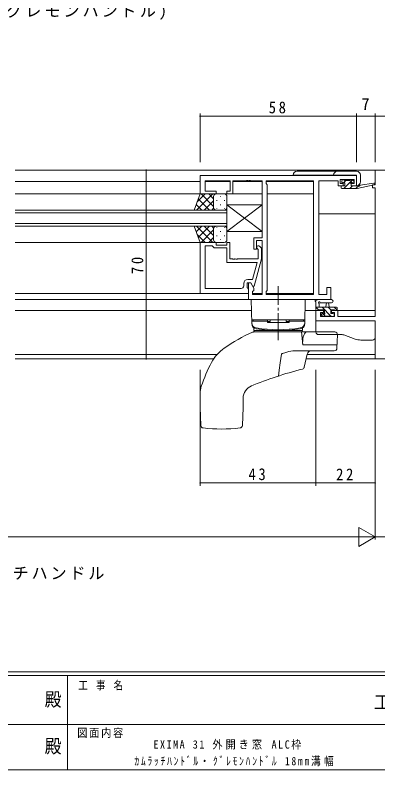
# Model space of a CAD drawing. Units: millimetres on the paper. Extents: x -397 to 397, y -282 to 282.
# Drawn here: x -28.3 to 106.2, y -282.1 to -2.2 of the extents above; entities that cross this region are included whole.
import ezdxf
from ezdxf.enums import TextEntityAlignment as Align

# ---------------------------------------------------------------- set-up
doc = ezdxf.new("R2010")
doc.units = ezdxf.units.MM
doc.linetypes.add('USER2', pattern=[13, 10, -1, 1, -1])
for name, color, linetype, lineweight in [('0-1_YKK_ZWAK', 7, 'Continuous', 18), ('0-3_YKK_11', 7, 'Continuous', 18), ('0-4_YKK_12', 2, 'Continuous', 18), ('0-5_YKK_13', 4, 'Continuous', 18), ('0-6_YKK_D', 6, 'Continuous', 18)]:
    doc.layers.add(name, color=color, linetype=linetype, lineweight=lineweight)
doc.layers.add('0-2_USER1', color=7, linetype='Continuous')
doc.styles.add('ＭＳ ゴシック', font='')
doc.styles.get('ＭＳ ゴシック').set_extended_font_data('MS Gothic')

msp = doc.modelspace()

# ---------------------------------------------------------------- linework, layer by layer
at = {"layer": '0-1_YKK_ZWAK'}
for p, q in [((376.092, -245.7), (-393.908, -245.7)), ((338.292, -247.1), (-393.908, -247.1)), ((-8.908, -247.1), (-8.908, -282.1)), ((-136.308, -265.299), (-7.508, -265.299)), ((-7.508, -265.299), (121.292, -265.299)), ((-393.908, -282.1), (338.292, -282.1))]:
    msp.add_line(p, q, dxfattribs=at)
at = {"layer": '0-3_YKK_11'}
for p, q in [((105.241, -59.7), (105.241, -65.2)), ((140.241, -59.7), (105.241, -59.7)), ((40.241, -61.7), (40.241, -68.5)), ((98.241, -61.7), (40.241, -61.7)), ((42.171, -63.63), (51.441, -63.63)), ((42.171, -67.5), (42.171, -63.63)), ((51.441, -63.63), (51.441, -67.5)), ((52.441, -63.63), (57.283, -63.63)), ((52.441, -68.5), (52.441, -63.63)), ((57.283, -63.63), (57.466, -63.51)), ((57.466, -63.51), (58.016, -63.51)), ((58.016, -63.51), (58.199, -63.63)), ((58.199, -63.63), (58.283, -63.63)), ((58.283, -63.63), (58.466, -63.51)), ((58.466, -63.51), (59.016, -63.51)), ((59.016, -63.51), (59.199, -63.63)), ((59.199, -63.63), (63.241, -63.63)), ((63.241, -63.63), (63.241, -84.8)), ((64.741, -63.63), (82.311, -63.63)), ((64.741, -64.7), (64.741, -63.63)), ((82.311, -63.63), (82.311, -105.77)), ((82.311, -63.63), (82.311, -105.77)), ((84.241, -63.63), (91.441, -63.63)), ((84.241, -105.77), (84.241, -63.63)), ((91.441, -63.63), (91.441, -64.43)), ((92.241, -63.2), (97.441, -63.2)), ((92.241, -64.7), (92.241, -63.2)), ((97.441, -63.2), (97.441, -64.7)), ((98.241, -65.5), (98.241, -61.7)), ((65.171, -65.13), (64.741, -64.7)), ((65.171, -104.27), (65.171, -65.13)), ((91.441, -64.43), (91.441, -65.5)), ((91.441, -65.5), (93.341, -65.5)), ((93.341, -64.7), (92.241, -64.7)), ((93.341, -65.5), (93.341, -64.7)), ((96.341, -64.7), (96.341, -65.5)), ((97.441, -64.7), (96.341, -64.7)), ((96.341, -65.5), (98.241, -65.5)), ((104.241, -65.2), (104.241, -66.2)), ((105.241, -65.2), (104.241, -65.2)), ((104.241, -66.2), (105.241, -66.2)), ((105.241, -66.2), (105.241, -113.97)), ((40.241, -68.5), (46.241, -68.5)), ((46.241, -67.5), (42.171, -67.5)), ((46.241, -68.5), (46.241, -67.5)), ((50.241, -67.5), (50.241, -68.5)), ((51.441, -67.5), (50.241, -67.5)), ((50.241, -68.5), (52.441, -68.5)), ((40.241, -86.5), (46.241, -86.5)), ((40.241, -105.5), (40.241, -86.5)), ((46.241, -86.5), (46.241, -87.5)), ((50.241, -86.5), (51.241, -86.5)), ((50.241, -87.5), (50.241, -86.5)), ((51.241, -86.5), (51.241, -92.6)), ((60.241, -84.8), (60.241, -89)), ((63.241, -84.8), (60.241, -84.8)), ((61.241, -85.8), (63.241, -85.8)), ((61.241, -89), (61.241, -85.8)), ((63.241, -85.8), (63.241, -105.77)), ((42.171, -87.8), (42.171, -103.57)), ((44.741, -87.8), (42.171, -87.8)), ((42.171, -87.8), (42.171, -103.57)), ((44.941, -88), (44.741, -87.8)), ((45.441, -88.5), (44.941, -88)), ((50.241, -88.5), (45.441, -88.5)), ((46.241, -87.5), (50.241, -87.5)), ((50.241, -93.9), (50.241, -88.5)), ((60.241, -89), (61.241, -89)), ((61.841, -89.149), (61.417, -88.724)), ((61.841, -92.6), (61.841, -89.149)), ((62.265, -87.876), (63.041, -88.651)), ((63.041, -88.651), (63.041, -92.597)), ((61.449, -93.9), (50.241, -93.9)), ((51.241, -92.6), (52.283, -92.6)), ((52.283, -92.6), (52.466, -92.72)), ((52.466, -92.72), (53.016, -92.72)), ((53.016, -92.72), (53.199, -92.6)), ((53.199, -92.6), (53.283, -92.6)), ((53.283, -92.6), (53.466, -92.72)), ((53.466, -92.72), (54.016, -92.72)), ((54.016, -92.72), (54.199, -92.6)), ((54.199, -92.6), (61.841, -92.6)), ((59.761, -100.2), (61.449, -93.9)), ((63.041, -92.597), (60.334, -102.7)), ((57.941, -100.2), (59.761, -100.2)), ((56.441, -102.57), (56.441, -101.7)), ((57.741, -101.5), (57.741, -103.3)), ((59.041, -101.5), (57.741, -101.5)), ((57.741, -103.3), (57.941, -103.5)), ((57.941, -103.5), (58.241, -103.8)), ((58.241, -101.5), (58.241, -107.7)), ((59.041, -101.5), (58.241, -101.5)), ((60.171, -103.457), (59.041, -101.5)), ((59.734, -102.7), (59.041, -101.5)), ((60.334, -102.7), (59.734, -102.7)), ((60.171, -104.27), (60.171, -103.457)), ((87.241, -103.2), (87.241, -105.77)), ((88.741, -103.2), (87.241, -103.2)), ((88.741, -107.7), (88.741, -103.2)), ((58.241, -105.5), (40.241, -105.5)), ((42.171, -103.57), (55.441, -103.57)), ((58.241, -103.8), (58.241, -105.5)), ((59.741, -104.7), (60.171, -104.27)), ((59.741, -105.77), (59.741, -104.7)), ((63.241, -105.77), (59.741, -105.77)), ((64.741, -104.7), (65.171, -104.27)), ((64.741, -105.77), (64.741, -104.7)), ((82.311, -105.77), (64.741, -105.77)), ((87.241, -105.77), (84.241, -105.77)), ((58.241, -107.7), (88.741, -107.7)), ((83.241, -111.7), (83.241, -115.6)), ((86.041, -111.7), (83.241, -111.7)), ((86.041, -112.5), (86.041, -111.7)), ((89.041, -111.7), (89.041, -112.5)), ((91.341, -111.7), (89.041, -111.7)), ((91.341, -113.97), (91.341, -111.7)), ((84.871, -112.5), (86.041, -112.5)), ((84.871, -113.97), (84.871, -112.5)), ((90.141, -113.97), (84.871, -113.97)), ((89.041, -112.5), (90.141, -112.5)), ((90.141, -112.5), (90.141, -113.97)), ((105.241, -113.97), (91.341, -113.97)), ((83.241, -115.6), (105.241, -115.6)), ((105.241, -115.6), (105.241, -129.7)), ((105.241, -129.7), (130.241, -129.7))]:
    msp.add_line(p, q, dxfattribs=at)
for centre, radius, start, end in [((61.841, -88.3), 0.6, 44.99999, 225.00001), ((57.941, -101.7), 1.5, 90.00001, 179.99999), ((55.441, -102.57), 1, 270.00001, 359.99999)]:
    msp.add_arc(centre, radius, start, end, dxfattribs=at)
at = {"layer": '0-4_YKK_12'}
for p, q in [((105.541, -59.7), (-28.259, -59.7)), ((40.241, -63.9), (-28.259, -63.9)), ((42.172, -63.9), (51.439, -63.9)), ((52.442, -63.9), (63.239, -63.9)), ((64.742, -63.9), (82.311, -63.9)), ((82.311, -63.9), (82.311, -105.47)), ((63.241, -68.5), (-28.259, -68.5)), ((65.171, -68.5), (82.311, -68.5)), ((50.242, -75.501), (-28.259, -75.501)), ((84.241, -75.9), (105.241, -75.9)), ((50.242, -79.501), (-28.259, -79.501)), ((50.242, -80.501), (-28.259, -80.501)), ((40.241, -86.5), (-28.259, -86.5)), ((58.241, -105.5), (-28.259, -105.5)), ((59.742, -105.5), (63.239, -105.5)), ((64.742, -105.5), (82.311, -105.5)), ((82.311, -107.7), (-28.259, -107.7)), ((59.311, -111.7), (-28.259, -111.7)), ((79.171, -111.7), (86.341, -111.7)), ((88.741, -111.7), (105.241, -111.7)), ((104.741, -115.601), (104.741, -115.6)), ((46.526, -128.07), (-28.259, -128.07)), ((79.967, -128.07), (105.241, -128.07)), ((45.272, -129.7), (-28.259, -129.7)), ((79.641, -129.7), (105.541, -129.7))]:
    msp.add_line(p, q, dxfattribs=at)
msp.add_lwpolyline([(50.242, -80.501), (50.242, -74.501), (-28.259, -74.501)], dxfattribs=at)
at = {"layer": '0-5_YKK_13'}
for p, q in [((76.243, -60.08), (98.243, -60.08)), ((98.243, -61.58), (74.743, -61.58)), ((92.843, -64.1), (92.843, -63.6)), ((93.143, -63.3), (93.643, -63.3)), ((93.417, -64.4), (94.317, -63.5)), ((93.562, -66.5), (96.745, -63.318)), ((93.843, -63.5), (95.843, -63.5)), ((96.043, -63.3), (96.643, -63.3)), ((96.855, -63.388), (97.355, -63.888)), ((98.243, -65.48), (98.243, -61.58)), ((99.743, -61.58), (99.743, -63.98)), ((92.543, -66.2), (92.543, -65.8)), ((92.843, -65.5), (93.943, -65.5)), ((92.843, -66.5), (98.541, -66.5)), ((93.943, -64.4), (93.143, -64.4)), ((93.943, -65.5), (93.943, -64.4)), ((95.807, -66.5), (96.807, -65.5)), ((96.343, -64.861), (96.343, -65.5)), ((96.343, -65.5), (98.541, -65.5)), ((97.143, -64.4), (96.804, -64.4)), ((98.052, -66.5), (98.541, -66.011)), ((98.541, -66.5), (104.807, -65.093)), ((98.541, -65.5), (98.628, -65.486)), ((98.541, -66.5), (98.541, -65.5)), ((99.654, -65.32), (104.693, -64.504)), ((38.098, -74.501), (40.241, -68.501)), ((44.973, -68.501), (38.973, -74.501)), ((42.144, -68.501), (39.183, -71.461)), ((40.241, -68.501), (46.241, -68.501)), ((45.241, -73.121), (40.621, -68.501)), ((45.241, -70.292), (43.449, -68.501)), ((45.241, -69.501), (45.241, -73.101)), ((45.241, -69.901), (45.241, -73.501)), ((49.241, -68.501), (46.241, -68.501)), ((47.877, -69.421), (47.877, -69.621)), ((50.241, -73.501), (50.241, -69.501)), ((40.964, -74.501), (38.852, -72.389)), ((43.792, -74.501), (39.597, -70.305)), ((45.241, -71.061), (41.801, -74.501)), ((46.462, -70.836), (46.462, -71.036)), ((47.877, -72.451), (47.877, -72.651)), ((49.292, -70.836), (49.292, -71.036)), ((50.241, -72.5), (63.241, -72.5)), ((50.241, -72.5), (50.241, -82.5)), ((50.241, -72.5), (63.241, -82.5)), ((50.241, -82.5), (63.241, -72.5)), ((63.241, -72.5), (63.241, -82.5)), ((46.241, -74.501), (38.098, -74.501)), ((45.298, -73.832), (44.629, -74.501)), ((46.241, -74.501), (49.241, -74.501)), ((46.462, -73.866), (46.462, -74.066)), ((49.292, -73.866), (49.292, -74.066)), ((38.098, -80.501), (46.241, -80.501)), ((38.098, -80.501), (40.241, -86.501)), ((40.964, -80.501), (38.852, -82.612)), ((44.973, -86.501), (38.973, -80.501)), ((43.792, -80.501), (39.597, -84.696)), ((45.241, -83.94), (41.801, -80.501)), ((45.298, -81.169), (44.63, -80.501)), ((46.241, -80.501), (49.241, -80.501)), ((46.462, -81.136), (46.462, -80.936)), ((49.292, -81.136), (49.292, -80.936)), ((42.144, -86.501), (39.183, -83.54)), ((45.241, -81.88), (40.621, -86.501)), ((45.241, -85.101), (45.241, -81.501)), ((45.241, -85.501), (45.241, -81.901)), ((46.462, -84.166), (46.462, -83.966)), ((47.877, -82.551), (47.877, -82.351)), ((49.292, -84.166), (49.292, -83.966)), ((50.241, -81.501), (50.241, -85.501)), ((63.241, -82.5), (50.241, -82.5)), ((40.241, -86.501), (46.241, -86.501)), ((45.241, -84.709), (43.449, -86.501)), ((49.241, -86.501), (46.241, -86.501)), ((47.877, -85.581), (47.877, -85.381)), ((59.241, -107.7), (59.396, -116.593)), ((83.241, -111.4), (83.241, -108.72)), ((88.969, -107.7), (83.807, -107.7)), ((88.969, -108.9), (85.008, -108.903)), ((83.241, -110.5), (90.841, -110.5)), ((84.321, -111.587), (83.241, -110.507)), ((84.141, -111.7), (83.541, -111.7)), ((86.341, -111.5), (84.341, -111.5)), ((84.441, -109.32), (84.441, -110.5)), ((88.779, -113.8), (85.479, -110.5)), ((86.341, -112.439), (86.341, -111.5)), ((86.941, -110.5), (87.043, -109.356)), ((88.741, -111.517), (87.724, -110.5)), ((88.141, -110.5), (88.039, -109.356)), ((88.741, -111.5), (88.741, -112.9)), ((90.041, -111.5), (88.741, -111.5)), ((91.066, -111.598), (89.969, -110.5)), ((90.841, -111.7), (90.241, -111.7)), ((91.141, -110.8), (91.141, -111.4)), ((85.829, -113.912), (85.329, -113.412)), ((85.541, -112.9), (85.88, -112.9)), ((86.718, -113.985), (85.634, -112.9)), ((86.641, -114), (86.041, -114)), ((88.941, -113.8), (86.841, -113.8)), ((88.741, -112.9), (89.641, -112.9)), ((89.641, -114), (89.141, -114)), ((89.941, -113.2), (89.941, -113.7)), ((79.093, -115.2), (59.389, -115.2)), ((59.393, -115.7), (59.393, -116.249)), ((59.393, -115.7), (65.241, -115.7)), ((59.891, -115.2), (65.241, -115.2)), ((59.891, -115.7), (59.891, -115.2)), ((65.241, -115.2), (65.241, -116.2)), ((66.241, -115.88), (65.241, -115.88)), ((73.241, -116.2), (65.241, -116.2)), ((66.241, -115.88), (66.241, -115.2)), ((72.241, -115.88), (72.241, -115.2)), ((73.241, -115.88), (72.241, -115.88)), ((73.241, -115.2), (78.591, -115.2)), ((73.241, -115.2), (73.241, -116.2)), ((73.241, -115.7), (79.089, -115.7)), ((78.591, -115.7), (78.591, -115.2)), ((79.089, -115.7), (79.089, -116.249)), ((83.241, -115.601), (105.241, -115.601)), ((83.241, -119.701), (83.241, -115.601)), ((105.241, -115.601), (105.241, -121.701)), ((90.205, -119.7), (60.127, -119.7)), ((60.225, -118.299), (60.241, -119.2)), ((60.241, -119.2), (78.241, -119.2)), ((60.341, -119.2), (78.141, -119.2)), ((60.341, -119.7), (60.341, -119.2)), ((78.312, -124.463), (77.895, -119.7)), ((78.141, -119.2), (78.141, -119.7)), ((78.257, -118.299), (78.241, -119.2)), ((78.934, -120.371), (79.185, -120.003)), ((79.185, -120.003), (79.458, -119.776)), ((79.458, -119.776), (79.741, -119.7)), ((78.285, -123.684), (78.314, -122.906)), ((78.314, -122.906), (78.397, -122.159)), ((78.397, -122.159), (78.532, -121.47)), ((78.532, -121.47), (78.713, -120.866)), ((78.713, -120.866), (78.934, -120.371)), ((92.892, -120.701), (84.241, -120.701)), ((91.205, -120.735), (91.03, -125.735)), ((93.569, -120.819), (97.811, -122.346)), ((104.241, -122.701), (99.844, -122.701)), ((78.312, -124.463), (78.285, -123.684)), ((91.109, -124.463), (78.312, -124.463)), ((70.407, -127.911), (69.994, -131.088)), ((70.411, -127.901), (70.407, -127.911)), ((70.418, -127.892), (70.411, -127.901)), ((70.444, -127.872), (70.418, -127.892)), ((70.474, -127.855), (70.444, -127.872)), ((70.523, -127.831), (70.474, -127.855)), ((70.6, -127.798), (70.523, -127.831)), ((70.725, -127.748), (70.6, -127.798)), ((70.924, -127.672), (70.725, -127.748)), ((71.238, -127.558), (70.924, -127.672)), ((71.732, -127.389), (71.238, -127.558)), ((72.494, -127.156), (71.732, -127.389)), ((73.212, -126.971), (72.494, -127.156)), ((73.936, -126.827), (73.212, -126.971)), ((74.657, -126.734), (73.936, -126.827)), ((75.378, -126.7), (74.657, -126.734)), ((90.031, -126.7), (75.378, -126.7)), ((79.982, -127.878), (78.921, -132.698)), ((69.994, -131.088), (69.614, -133.895)), ((69.614, -133.895), (69.319, -136.036)), ((40.241, -147.7), (40.241, -142.669)), ((56.241, -147.7), (56.241, -144.296)), ((40.532, -154.357), (40.241, -147.7)), ((56.241, -147.7), (55.95, -154.357))]:
    msp.add_line(p, q, dxfattribs=at)
at = {"layer": '0-5_YKK_13', "linetype": 'USER2'}
msp.add_line((69.241, -122.7), (69.241, -102.77), dxfattribs=at)
at = {"layer": '0-5_YKK_13'}
msp.add_lwpolyline([(59.241, -107.7), (79.241, -107.7), (79.086, -116.593)], dxfattribs=at)
for centre, radius, start, end in [((76.243, -61.58), 1.5, 90, 180), ((91.243, -61.58), 1.5, 90, 180), ((98.243, -61.58), 1.5, 0, 90), ((93.143, -63.6), 0.3, 90, 180), ((93.143, -64.1), 0.3, 180, 270), ((93.643, -63.5), 0.2, 0, 90), ((96.043, -63.5), 0.2, 90, 180), ((96.343, -64.4), 0.25, 33.05573, 236.94427), ((96.804, -64.1), 0.3, 213.05573, 270), ((96.643, -63.6), 0.3, 45, 90), ((97.143, -64.1), 0.3, 270, 45), ((98.243, -63.98), 1.5, 270, 0), ((92.843, -65.8), 0.3, 90, 180), ((92.843, -66.2), 0.3, 180, 270), ((96.043, -64.861), 0.3, 0, 56.94427), ((98.676, -65.782), 0.3, 39.19754, 99.19754), ((99.141, -65.403), 0.3, 219.19754, 339.19754), ((99.702, -65.616), 0.3, 99.19754, 159.19754), ((104.741, -64.8), 0.3, 282.65862, 99.19754), ((46.241, -69.501), 1, 90, 180), ((46.241, -69.501), 1, 90, 180), ((49.241, -69.501), 1, 360, 90), ((46.241, -73.501), 1, 180, 270), ((46.241, -73.501), 1, 180, 270), ((49.241, -73.501), 1, 270, 360), ((46.241, -81.501), 1, 90, 180), ((46.241, -81.501), 1, 90, 180), ((49.241, -81.501), 1, 360, 90), ((46.241, -85.501), 1, 180, 270), ((46.241, -85.501), 1, 180, 270), ((49.241, -85.501), 1, 270, 360), ((83.241, -108.2), 0.3, 79.47122, 240), ((82.941, -108.72), 0.3, 0, 60), ((83.351, -107.61), 0.3, 259.47122, 319.47122), ((83.807, -108), 0.3, 90, 139.47122), ((84.441, -108.8), 0.3, 19.18976, 240), ((84.141, -109.32), 0.3, 0, 60), ((85.008, -108.603), 0.3, 199.18976, 270.04023), ((87.541, -109.4), 0.5, 5.09207, 174.90793), ((88.968, -108.3), 0.6, 270.04023, 90.04023), ((83.541, -111.4), 0.3, 180, 270), ((84.141, -111.5), 0.2, 270, 0), ((90.241, -111.5), 0.2, 180, 270), ((90.841, -110.8), 0.3, 0, 90), ((90.841, -111.4), 0.3, 270, 0), ((85.541, -113.2), 0.3, 90, 225), ((86.041, -113.7), 0.3, 225, 270), ((85.88, -113.2), 0.3, 33.05573, 90), ((86.341, -112.9), 0.25, 213.05573, 56.94427), ((86.641, -112.439), 0.3, 180, 236.94427), ((86.641, -113.8), 0.2, 270, 0), ((89.141, -113.8), 0.2, 180, 270), ((89.641, -113.2), 0.3, 0, 90), ((89.641, -113.7), 0.3, 270, 0), ((61.393, -116.249), 2, 180, 260.68785), ((61.396, -116.558), 2, 181, 260.69127), ((77.086, -116.558), 2, 279.30873, 359), ((77.089, -116.249), 2, 279.31215, 0), ((86.141, -179.175), 65, 113.98266, 124.58649), ((60.127, -120.7), 1, 90, 113.98266), ((59.975, -118.303), 0.25, 1, 50.84749), ((69.241, -68.388), 50.5, 260.68785, 279.31215), ((69.241, -68.697), 50.5, 260.69127, 279.30873), ((78.507, -118.303), 0.25, 129.15251, 179), ((84.241, -119.701), 1, 180, 270), ((84.241, -119.701), 1, 180, 270), ((90.205, -120.7), 1, 358, 90), ((92.892, -122.701), 2, 70.20112, 90), ((99.844, -116.701), 6, 250.20112, 270), ((104.241, -121.701), 1, 270, 0), ((57.758, -138.011), 15, 124.58649, 152.13548), ((90.031, -125.7), 1, 270, 358), ((81.447, -128.2), 1.5, 90, 167.59259), ((97.541, -159.043), 60, 152.13548, 161.27295), ((115.651, -278.7), 150, 104.46039, 112.17895), ((77.945, -132.484), 1, 284.46039, 347.59259), ((49.241, -142.669), 9, 161.27295, 180), ((61.241, -144.296), 5, 112.03923, 180), ((41.531, -154.314), 1, 182.5, 263.41335), ((48.241, -96.2), 59.5, 263.41335, 276.58665), ((54.951, -154.314), 1, 276.58665, 357.5)]:
    msp.add_arc(centre, radius, start, end, dxfattribs=at)
at = {"layer": '0-6_YKK_D'}
for p, q in [((40.241, -56.7), (40.241, -38.7)), ((98.241, -56.7), (98.241, -38.7)), ((98.241, -56.7), (98.241, -38.7)), ((105.241, -56.7), (105.241, -38.7)), ((105.241, -56.7), (105.241, -38.7)), ((40.241, -39.7), (98.241, -39.7)), ((98.241, -39.7), (105.241, -39.7)), ((105.241, -39.7), (140.241, -39.7)), ((36.241, -59.7), (19.241, -59.7)), ((20.241, -59.7), (20.241, -129.7)), ((36.241, -129.7), (19.241, -129.7)), ((40.241, -133.7), (40.241, -176.7)), ((83.241, -133.7), (83.241, -176.7)), ((83.241, -133.7), (83.241, -176.7)), ((105.241, -133.7), (105.241, -196.7)), ((105.241, -133.7), (105.241, -176.7)), ((105.241, -159.7), (105.241, -196.7)), ((40.241, -175.7), (83.241, -175.7)), ((83.241, -175.7), (105.241, -175.7)), ((99.179, -192.2), (99.179, -199.2)), ((105.241, -195.7), (99.179, -192.2)), ((98.241, -195.7), (-157.759, -195.7)), ((105.241, -195.7), (93.117, -195.7)), ((105.241, -195.7), (99.179, -199.2)), ((130.241, -195.7), (105.241, -195.7))]:
    msp.add_line(p, q, dxfattribs=at)
for centre, start, end in [((40.241, -39.7), 0, 180), ((40.241, -39.7), 180, 0), ((98.241, -39.7), 0, 180), ((98.241, -39.7), 0, 180), ((98.241, -39.7), 180, 0), ((98.241, -39.7), 180, 0), ((105.241, -39.7), 0, 180), ((105.241, -39.7), 0, 180), ((105.241, -39.7), 180, 0), ((105.241, -39.7), 180, 0), ((20.241, -59.7), 90, 270), ((20.241, -59.7), 270, 90), ((20.241, -129.7), 90, 270), ((20.241, -129.7), 270, 90), ((40.241, -175.7), 0, 180), ((40.241, -175.7), 180, 0), ((83.241, -175.7), 0, 180), ((83.241, -175.7), 0, 180), ((83.241, -175.7), 180, 0), ((83.241, -175.7), 180, 0), ((105.241, -175.7), 0, 180), ((105.241, -175.7), 180, 0)]:
    msp.add_arc(centre, 0.106, start, end, dxfattribs=at)

# ---------------------------------------------------------------- texts
at = {"layer": '0-1_YKK_ZWAK', "style": 'ＭＳ ゴシック', "width": 0.9}
for p in [(-17.39, -260.056), (-17.39, -277.378)]:
    msp.add_text('殿', height=5.132, dxfattribs=at).set_placement(p, align=Align.BOTTOM_LEFT)
at = {"layer": '0-1_YKK_ZWAK', "attachment_point": 7, "style": 'ＭＳ ゴシック'}
for s, insert, char_height in [('\\T1.22;\\W0.85;工\\~事\\~名', (-4.896, -252.633), 3.079), ('\\T1.17;\\W0.9;工事', (104.723, -260.056), 5.132), ('\\T1.17;\\W0.9;図面内容', (-5.291, -270.248), 3.079)]:
    msp.add_mtext(s, dxfattribs=dict(at, insert=insert, char_height=char_height))
at = {"layer": '0-2_USER1', "attachment_point": 7, "style": 'ＭＳ ゴシック'}
for s, insert, char_height in [('\\T1.18;両開き召合せ部(グレモンハンドル)', (-84.763, -3.938), 4.399), ('\\T1.17;カムラッチハンドル', (-57.35, -211.767), 4.399), ('\\T1.29;\\W0.9;EXIMA\\~31\\~外開き窓\\~ALC枠', (22.949, -274.549), 3.079), ('\\T1.36;\\W0.85;ｶﾑﾗｯﾁﾊﾝﾄﾞﾙ・ｸﾞﾚﾓﾝﾊﾝﾄﾞﾙ\\~18mm溝幅', (15.889, -280.725), 3.079)]:
    msp.add_mtext(s, dxfattribs=dict(at, insert=insert, char_height=char_height))
at = {"layer": '0-6_YKK_D', "color": 7, "style": 'ＭＳ ゴシック'}
msp.add_text('7', height=4.399, dxfattribs=at).set_placement((100.141, -38.7), align=Align.BOTTOM_LEFT)
at = {"layer": '0-6_YKK_D', "color": 7, "char_height": 4.399, "attachment_point": 7, "style": 'ＭＳ ゴシック'}
for s, insert in [('\\T1.37;\\W0.9;58', (65.721, -38.7)), ('\\T1.37;\\W0.9;43', (58.221, -174.7)), ('\\T1.37;\\W0.9;22', (90.721, -174.7))]:
    msp.add_mtext(s, dxfattribs=dict(at, insert=insert))
at = {"layer": '0-6_YKK_D', "color": 7, "insert": (19.241, -98.22), "char_height": 4.399, "attachment_point": 7, "rotation": 90, "style": 'ＭＳ ゴシック'}
msp.add_mtext('\\T1.37;\\W0.9;70', dxfattribs=at)

doc.saveas('drawing.dxf')
